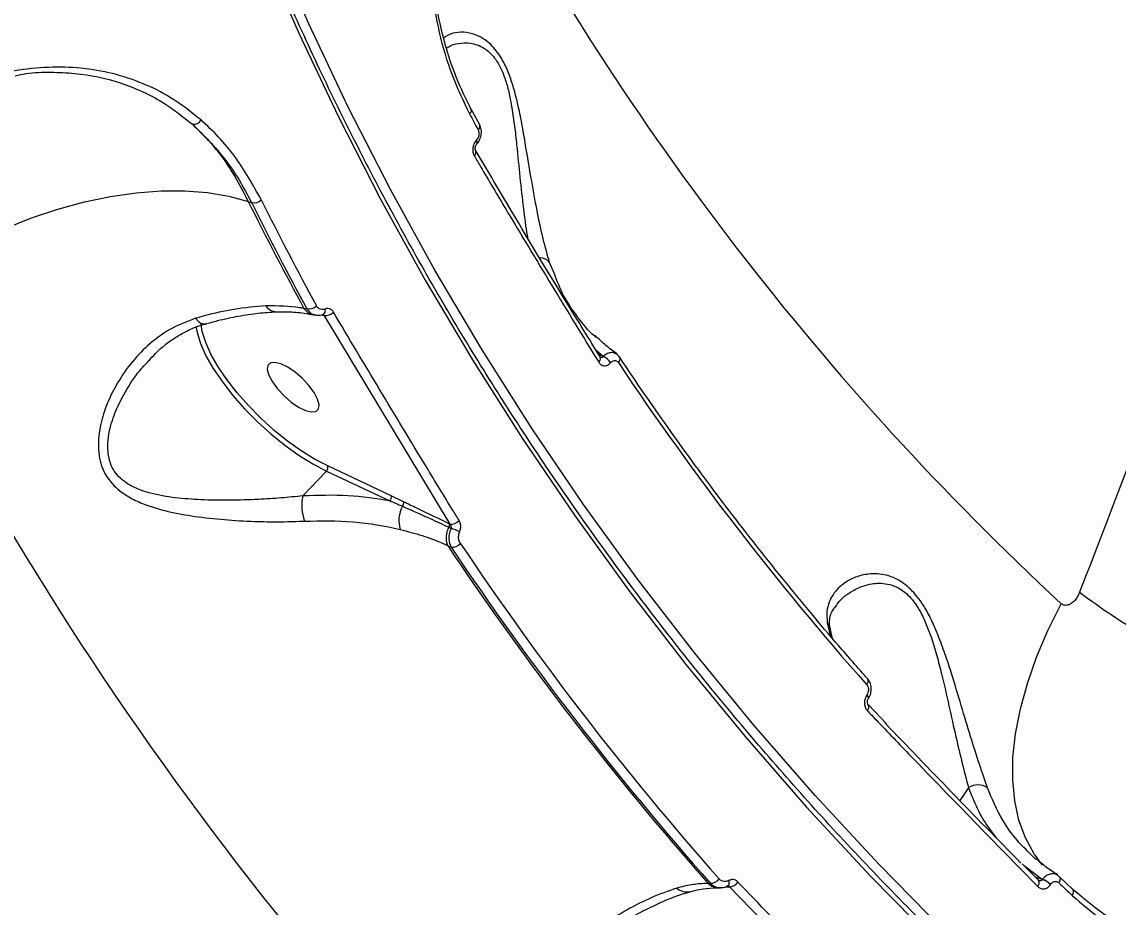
# Model space of a CAD drawing. Header units: millimetres. Extents: x -6879 to 7341, y -8047 to 7187.
# Drawn here: x -721 to -574.5, y 2621 to 2739.2 of the extents above; entities that cross this region are included whole.
import ezdxf

# ---------------------------------------------------------------- set-up
doc = ezdxf.new("R2010")
doc.units = ezdxf.units.MM
for name, color, linetype in [('DIKOM_ОБЪЕКТ', 7, 'Continuous'), ('DIKOM_РАЗМЕР_ЗОНА', 7, 'Continuous'), ('DIKOM_РАЗМЕР_ОБЪЕКТА', 7, 'Continuous')]:
    doc.layers.add(name, color=color, linetype=linetype)
doc.styles.add('style1', font='arial.ttf', dxfattribs={"width": 0.8})
doc.dimstyles.new('1-50', dxfattribs={"dimtxt": 300, "dimasz": 200, "dimexe": 100, "dimexo": 0, "dimgap": 100, "dimtad": 0, "dimdec": 0, "dimtxsty": 'style1', "dimcen": 0, "dimclrd": 7, "dimclre": 7, "dimadec": 1, "dimazin": 2, "dimtfac": 1, "dimtdec": 0, "dimtmove": 1, "dimatfit": 3, "dimfxl": 0, "dimlwd": 25, "dimlwe": 18, "dimarcsym": 0})

# ---------------------------------------------------------------- blocks, each defined once
blk = doc.blocks.new('*D20')
at = {"layer": 'Defpoints', "color": 0, "transparency": 16777216}
for p in [(-335.47, 4138.44), (-5198.79, -5966.88), (-1568.13, -5966.88)]:
    blk.add_point(p, dxfattribs=at)
at = {"layer": 'DIKOM_РАЗМЕР_ОБЪЕКТА', "color": 7, "lineweight": 18, "transparency": 16777216}
for p, q in [((-335.47, 4138.44), (-5298.79, 4138.44)), ((-1568.13, -5966.88), (-5298.79, -5966.88))]:
    blk.add_line(p, q, dxfattribs=at)
at = {"layer": 'DIKOM_РАЗМЕР_ОБЪЕКТА', "color": 7, "lineweight": 25, "transparency": 16777216}
for p, q in [((-5198.79, 3938.44), (-5198.79, -81.84)), ((-5198.79, -5766.88), (-5198.79, -1161.62))]:
    blk.add_line(p, q, dxfattribs=at)
at = {"layer": 'DIKOM_РАЗМЕР_ОБЪЕКТА', "color": 7, "transparency": 16777216}
for points in [[(-5232.12, 3938.44), (-5165.46, 3938.44), (-5198.79, 4138.44)], [(-5232.12, -5766.88), (-5165.46, -5766.88), (-5198.79, -5966.88)]]:
    blk.add_solid(points, dxfattribs=at)
at = {"layer": 'DIKOM_РАЗМЕР_ОБЪЕКТА', "color": 0, "transparency": 16777216, "insert": (-5198.79, -621.73), "char_height": 300, "attachment_point": 5, "rotation": 90, "style": 'style1'}
blk.add_mtext('10100', dxfattribs=at)
blk = doc.blocks.new('*D19')
at = {"layer": 'Defpoints', "color": 0, "transparency": 16777216}
for p in [(5624.04, 6094.27), (-4435.35, 2864.29), (5624.04, -2640.11)]:
    blk.add_point(p, dxfattribs=at)
at = {"layer": 'DIKOM_РАЗМЕР_ОБЪЕКТА', "color": 7, "lineweight": 18, "transparency": 16777216}
for p, q in [((-4435.35, 2864.29), (-4435.35, 6194.27)), ((5624.04, -2640.11), (5624.04, 6194.27))]:
    blk.add_line(p, q, dxfattribs=at)
at = {"layer": 'DIKOM_РАЗМЕР_ОБЪЕКТА', "color": 7, "lineweight": 25, "transparency": 16777216}
for p, q in [((-4235.35, 6094.27), (2113.67, 6094.27)), ((5424.04, 6094.27), (3193.46, 6094.27))]:
    blk.add_line(p, q, dxfattribs=at)
at = {"layer": 'DIKOM_РАЗМЕР_ОБЪЕКТА', "color": 7, "transparency": 16777216}
for points in [[(-4235.35, 6127.6), (-4235.35, 6060.94), (-4435.35, 6094.27)], [(5424.04, 6127.6), (5424.04, 6060.94), (5624.04, 6094.27)]]:
    blk.add_solid(points, dxfattribs=at)
at = {"layer": 'DIKOM_РАЗМЕР_ОБЪЕКТА', "color": 0, "transparency": 16777216, "insert": (2653.56, 6094.27), "char_height": 300, "attachment_point": 5, "style": 'style1'}
blk.add_mtext('10100', dxfattribs=at)
blk = doc.blocks.new('*D18')
at = {"layer": 'Defpoints', "color": 0, "transparency": 16777216}
for p in [(-342.29, 5666.7), (-6681.79, -8047.27), (-1651.48, -8047.27)]:
    blk.add_point(p, dxfattribs=at)
at = {"layer": 'DIKOM_РАЗМЕР_ЗОНА', "color": 7, "lineweight": 18, "transparency": 16777216}
for p, q in [((-342.29, 5666.7), (-6781.79, 5666.7)), ((-1651.48, -8047.27), (-6781.79, -8047.27))]:
    blk.add_line(p, q, dxfattribs=at)
at = {"layer": 'DIKOM_РАЗМЕР_ЗОНА', "color": 7, "lineweight": 25, "transparency": 16777216}
for p, q in [((-6681.79, 5466.7), (-6681.79, -340.84)), ((-6681.79, -7847.27), (-6681.79, -1420.62))]:
    blk.add_line(p, q, dxfattribs=at)
at = {"layer": 'DIKOM_РАЗМЕР_ЗОНА', "color": 7, "transparency": 16777216}
for points in [[(-6715.12, 5466.7), (-6648.46, 5466.7), (-6681.79, 5666.7)], [(-6715.12, -7847.27), (-6648.46, -7847.27), (-6681.79, -8047.27)]]:
    blk.add_solid(points, dxfattribs=at)
at = {"layer": 'DIKOM_РАЗМЕР_ЗОНА', "color": 0, "transparency": 16777216, "insert": (-6681.79, -880.73), "char_height": 300, "attachment_point": 5, "rotation": 90, "style": 'style1'}
blk.add_mtext('13700', dxfattribs=at)
blk = doc.blocks.new('*D17')
at = {"layer": 'Defpoints', "color": 0, "transparency": 16777216}
for p in [(-5935.35, 6990.27), (-5935.35, 998.27), (7340.79, -2830.86)]:
    blk.add_point(p, dxfattribs=at)
at = {"layer": 'DIKOM_РАЗМЕР_ЗОНА', "color": 7, "lineweight": 18, "transparency": 16777216}
for p, q in [((-5935.35, 998.27), (-5935.35, 7090.27)), ((7340.79, -2830.86), (7340.79, 7090.27))]:
    blk.add_line(p, q, dxfattribs=at)
at = {"layer": 'DIKOM_РАЗМЕР_ЗОНА', "color": 7, "lineweight": 25, "transparency": 16777216}
for p, q in [((-5735.35, 6990.27), (2016.67, 6990.27)), ((7140.79, 6990.27), (3096.46, 6990.27))]:
    blk.add_line(p, q, dxfattribs=at)
at = {"layer": 'DIKOM_РАЗМЕР_ЗОНА', "color": 7, "transparency": 16777216}
for points in [[(-5735.35, 7023.6), (-5735.35, 6956.94), (-5935.35, 6990.27)], [(7140.79, 7023.6), (7140.79, 6956.94), (7340.79, 6990.27)]]:
    blk.add_solid(points, dxfattribs=at)
at = {"layer": 'DIKOM_РАЗМЕР_ЗОНА', "color": 0, "transparency": 16777216, "insert": (2556.56, 6990.27), "char_height": 300, "attachment_point": 5, "style": 'style1'}
blk.add_mtext('13300', dxfattribs=at)

msp = doc.modelspace()

# ---------------------------------------------------------------- linework, layer by layer
at = {"layer": 'DIKOM_ОБЪЕКТ', "color": 7, "linetype": 'Continuous', "lineweight": 15}
for p, q in [((-659.8, 2725.48), (-660.95, 2727.61)), ((-660.22, 2723.48), (-660.24, 2723.46)), ((-660.17, 2722.97), (-660.15, 2722.99)), ((-660.34, 2722.05), (-660.33, 2722.03)), ((-690.71, 2715.26), (-690.27, 2715.1)), ((-649.81, 2705.58), (-650.46, 2707.11)), ((-682.88, 2700.92), (-683.27, 2700.99)), ((-682.08, 2700.16), (-681.76, 2700.1)), ((-680.82, 2700.09), (-680.61, 2700.06)), ((-680.61, 2700.06), (-663.79, 2672.19)), ((-644.25, 2695.39), (-643.27, 2694.57)), ((-643.28, 2694.55), (-643.9, 2694.81)), ((-643.71, 2694.47), (-643.69, 2694.45)), ((-643.27, 2694.57), (-643.28, 2694.55)), ((-642.31, 2693.72), (-642.29, 2693.74)), ((-641.1, 2694.46), (-641.09, 2694.45)), ((-683.43, 2675.94), (-680.28, 2679.27)), ((-680.28, 2679.27), (-671.8, 2675.29)), ((-671.62, 2675.96), (-680.11, 2679.94)), ((-669.97, 2675.16), (-671.62, 2675.96)), ((-663.92, 2671.76), (-663.64, 2671.63)), ((-663.79, 2672.19), (-663.88, 2672.23)), ((-664.1, 2669.34), (-663.62, 2669.12)), ((-613.36, 2659.03), (-612.99, 2657.32)), ((-613.01, 2658.25), (-613.02, 2658.31)), ((-608.06, 2649.37), (-608.08, 2649.35)), ((-605.44, 2645.51), (-607.87, 2648.05)), ((-594.49, 2636.97), (-595.67, 2635.28)), ((-585.11, 2624.57), (-587.32, 2626.82)), ((-587.03, 2626.53), (-584.61, 2624.73)), ((-584.63, 2624.71), (-585.55, 2625.02)), ((-585.11, 2624.56), (-585.13, 2624.58)), ((-585.13, 2624.57), (-585.12, 2624.56)), ((-584.61, 2624.73), (-584.63, 2624.71)), ((-582.41, 2625.13), (-582.62, 2625.28)), ((-582.41, 2625.13), (-582.35, 2625.09)), ((-580.55, 2623.4), (-582.35, 2625.09)), ((-628.97, 2624.2), (-629.28, 2624.2)), ((-627.83, 2623.61), (-627.61, 2623.61)), ((-626.97, 2623.76), (-626.49, 2623.76)), ((-626.49, 2623.76), (-626.43, 2623.76)), ((-626.43, 2623.76), (-603.46, 2600.06)), ((-583.54, 2624.05), (-583.53, 2624.07))]:
    msp.add_line(p, q, dxfattribs=at)
at = {"layer": 'DIKOM_ОБЪЕКТ', "color": 7, "linetype": 'Continuous', "lineweight": 15, "flags": 128}
for points in [[(-539.06, 2569.38), (-549.49, 2576.81), (-559.67, 2584.5), (-569.59, 2592.45), (-579.23, 2600.66), (-588.6, 2609.12), (-597.69, 2617.81), (-606.48, 2626.75), (-614.98, 2635.92), (-623.18, 2645.31), (-631.07, 2654.93), (-638.65, 2664.76), (-645.92, 2674.79), (-652.87, 2685.03), (-659.49, 2695.46), (-665.78, 2706.07), (-671.73, 2716.87), (-677.35, 2727.84), (-682.63, 2738.97), (-687.56, 2750.27), (-692.15, 2761.71), (-696.38, 2773.3)], [(-697.76, 2772.18), (-693.52, 2760.55), (-688.92, 2749.07), (-683.97, 2737.75), (-678.68, 2726.58), (-673.04, 2715.58), (-667.07, 2704.75), (-660.76, 2694.1), (-654.12, 2683.64), (-647.15, 2673.37), (-639.86, 2663.31), (-632.26, 2653.45), (-624.34, 2643.8), (-616.12, 2634.38), (-607.59, 2625.18), (-598.77, 2616.22), (-589.66, 2607.5), (-580.26, 2599.01), (-570.59, 2590.78), (-560.65, 2582.81), (-550.43, 2575.09), (-539.97, 2567.64)], [(-660.17, 2722.96), (-660.16, 2722.98), (-660.13, 2723.04), (-660.12, 2723.13), (-660.14, 2723.23), (-660.18, 2723.34), (-660.24, 2723.46)], [(-660.15, 2722.99), (-660.14, 2723), (-660.11, 2723.06), (-660.1, 2723.15), (-660.12, 2723.25), (-660.16, 2723.36), (-660.22, 2723.48)], [(-739.39, 2702.07), (-736.45, 2704.28), (-733.34, 2706.37), (-730.07, 2708.31), (-726.69, 2710.08), (-723.22, 2711.67), (-719.7, 2713.06), (-716.15, 2714.24), (-712.61, 2715.2), (-709.11, 2715.93), (-705.69, 2716.42), (-702.37, 2716.68), (-699.18, 2716.69), (-696.16, 2716.45), (-693.32, 2715.98), (-690.71, 2715.26)], [(-680.47, 2700.9), (-680.46, 2700.74), (-680.48, 2700.59), (-680.51, 2700.46), (-680.57, 2700.35), (-680.64, 2700.26), (-680.72, 2700.21), (-680.75, 2700.19)], [(-697.71, 2698.57), (-697.56, 2697.77), (-697.1, 2696.29), (-696.37, 2694.67), (-695.39, 2692.95), (-694.18, 2691.17), (-692.78, 2689.37), (-691.2, 2687.58), (-689.49, 2685.85), (-687.69, 2684.22), (-685.82, 2682.71), (-683.94, 2681.36), (-682.08, 2680.21), (-680.28, 2679.27)], [(-680.11, 2679.94), (-681.85, 2680.85), (-683.65, 2681.97), (-685.48, 2683.27), (-687.29, 2684.73), (-689.04, 2686.32), (-690.7, 2688), (-692.22, 2689.73), (-693.59, 2691.48), (-694.76, 2693.2), (-695.7, 2694.87), (-696.41, 2696.44), (-696.86, 2697.88), (-697.03, 2698.87)], [(-681.93, 2689.76), (-682.63, 2690.7), (-683.49, 2691.62), (-684.46, 2692.45), (-685.44, 2693.12), (-686.37, 2693.58), (-687.16, 2693.78), (-687.76, 2693.71), (-688.1, 2693.38), (-688.18, 2692.82), (-687.97, 2692.06), (-687.5, 2691.17), (-686.8, 2690.23), (-685.94, 2689.31), (-684.97, 2688.47), (-683.99, 2687.81), (-683.06, 2687.35), (-682.27, 2687.15), (-681.68, 2687.22), (-681.33, 2687.55), (-681.25, 2688.11), (-681.46, 2688.87), (-681.93, 2689.76)], [(-584.6, 2626.65), (-585.73, 2628.16), (-586.89, 2630.27), (-587.76, 2632.64), (-588.32, 2635.24), (-588.59, 2638.04), (-588.55, 2641.03), (-588.21, 2644.19), (-587.56, 2647.49), (-586.62, 2650.9), (-585.39, 2654.39), (-583.88, 2657.95), (-582.1, 2661.54)], [(-607.87, 2648.9), (-607.86, 2648.93), (-607.85, 2648.99), (-607.87, 2649.06), (-607.92, 2649.15), (-607.99, 2649.25), (-608.08, 2649.35)], [(-607.86, 2648.92), (-607.84, 2648.95), (-607.84, 2649.01), (-607.86, 2649.09), (-607.9, 2649.17), (-607.97, 2649.27), (-608.06, 2649.37)], [(-607.9, 2648.05), (-607.88, 2648.04), (-607.88, 2648.04)], [(-626.54, 2624.57), (-626.51, 2624.42), (-626.49, 2624.29), (-626.5, 2624.16), (-626.52, 2624.05), (-626.56, 2623.96), (-626.61, 2623.89), (-626.66, 2623.86)], [(-582.35, 2625.09), (-582.34, 2625.08), (-582.29, 2625), (-582.26, 2624.91), (-582.25, 2624.8), (-582.27, 2624.68), (-582.3, 2624.55), (-582.36, 2624.41), (-582.44, 2624.28)], [(-580.63, 2622.59), (-580.56, 2622.72), (-580.5, 2622.86), (-580.46, 2622.99), (-580.45, 2623.11), (-580.46, 2623.22), (-580.49, 2623.31), (-580.54, 2623.39), (-580.55, 2623.4)]]:
    msp.add_lwpolyline(points, dxfattribs=at)
at = {"layer": 'DIKOM_ОБЪЕКТ', "color": 7, "linetype": 'Continuous', "lineweight": 15}
for centre, radius, start, end in [((-317.9, 2946.25), 388.41, 208.1599, 227.1403), ((-309.67, 2914.5), 398.39, 208.0829, 208.4311), ((-698.01, 2726.66), 1.1, 261.382, 332.536), ((-660.38, 2725.3), 0.608, 308.2612, 16.9363), ((-660.92, 2721.84), 0.625, 309.1719, 17.4389), ((-320.93, 2898.85), 412.85, 206.4036, 208.6379), ((-690, 2716.54), 1.46, 259.5111, 314.1531), ((-320.4, 2898.51), 411.52, 206.4069, 208.6279), ((-321.39, 2898.25), 411.84, 206.4059, 208.6302), ((-651.75, 2706.07), 1.66, 38.4701, 89.692), ((-329.68, 2906.54), 457.9, 206.522, 228.7784), ((-686.94, 2702.19), 1.65, 211.0456, 268.9106), ((-681.73, 2701.93), 1.81, 211.3428, 258.6407), ((-682.65, 2702.35), 1.45, 260.785, 315.888), ((-696.52, 2700.33), 1.4, 208.4792, 272.5505), ((-680.39, 2701.45), 1.41, 261.3046, 317.8215), ((-644.29, 2694.27), 0.619, 308.5216, 16.8102), ((-644.17, 2692.52), 2.22, 33.0568, 66.5387), ((-644.15, 2692.53), 2.22, 33.0536, 66.5419), ((-641.69, 2694.22), 0.639, 311.4012, 20.6245), ((-309.19, 2915.63), 399.39, 213.75, 221.5502), ((-680.76, 2679.75), 0.676, 314.7371, 15.9343), ((-677.08, 2674.65), 6.48, 168.4628, 198.5859), ((-672.27, 2675.77), 0.676, 314.7388, 15.9351), ((-666.59, 2672.65), 4.01, 151.5457, 197.3877), ((-670.62, 2674.99), 0.671, 320.0006, 14.5367), ((-661.33, 2670.35), 2.96, 151.4892, 199.9727), ((-664.45, 2672.05), 0.599, 331.4077, 18.0366), ((-663.62, 2673.63), 1.45, 263.2544, 318.0258), ((-669.42, 2655.88), 16.78, 65.5458, 69.8192), ((-313.76, 2903.63), 421.46, 213.7719, 221.5283), ((-663.46, 2670.51), 1.41, 263.7821, 319.9013), ((-313.53, 2903.38), 421.24, 213.7892, 221.5108), ((-313.08, 2903.36), 420.3, 213.7893, 221.5107), ((-518.74, 2744.78), 101.91, 233.2931, 239.3007), ((-614.57, 2658.01), 1.58, 10.7142, 40.0542), ((-608.62, 2651.22), 0.733, 317.3032, 18.067), ((-608.51, 2647.73), 0.703, 317.0818, 25.8261), ((-593.23, 2635.1), 2.25, 55.7197, 123.9142), ((-628.93, 2625.55), 1.34, 268.4499, 326.0358), ((-585.76, 2624.27), 0.702, 316.5296, 24.5515), ((-585.5, 2622.07), 2.78, 45.3001, 71.7077), ((-585.48, 2622.09), 2.78, 45.2987, 71.725), ((-632.15, 2624.96), 1.91, 226.6946, 284.0915), ((-627.83, 2625.68), 2.07, 225.5729, 270.1209), ((-626.77, 2623.45), 0.424, 48.0267, 76.784), ((-626.41, 2625.07), 1.31, 269.0825, 328.1575), ((-292.9, 2931.26), 421.98, 226.6749, 227.0107)]:
    msp.add_arc(centre, radius, start, end, dxfattribs=at)
for points, knots in [([(-571.88, 2936.87), (-571.81, 2936.8), (-569.38, 2933.98), (-565.26, 2927.54), (-559.51, 2917.39), (-554.6, 2906.06), (-550.42, 2893.64), (-547.11, 2880.26), (-544.72, 2866.26), (-543.22, 2851.79), (-542.56, 2836.97), (-542.69, 2821.4), (-543.66, 2805.1), (-545.49, 2788.11), (-548.1, 2770.92), (-551.47, 2753.61), (-555.53, 2736.24), (-560.36, 2718.44), (-565.99, 2700.26), (-572.37, 2681.74), (-577.23, 2669.3), (-579.66, 2663.08)], [0, 0, 0, 0, 0.0015095, 0.0567747, 0.1119942, 0.1692117, 0.2264291, 0.2844683, 0.3425078, 0.3970189, 0.4515733, 0.5060856, 0.5621862, 0.6183323, 0.6744334, 0.7279591, 0.7815234, 0.8350497, 0.8900192, 0.9450303, 1, 1, 1, 1]), ([(-650.03, 2798.44), (-651.23, 2796.87), (-653.64, 2793.73), (-656.89, 2788.33), (-659.79, 2782.53), (-662.27, 2776.36), (-664.26, 2769.93), (-665.71, 2763.36), (-666.56, 2756.75), (-666.79, 2750.2), (-666.37, 2743.84), (-665.3, 2737.78), (-663.62, 2732.05), (-661.98, 2728.66), (-661.15, 2726.96)], [0, 0, 0, 0, 0.083618, 0.167166, 0.250418, 0.333852, 0.417304, 0.500489, 0.583738, 0.667138, 0.750458, 0.833397, 0.916627, 1, 1, 1, 1]), ([(-660.92, 2727.52), (-661.61, 2728.92), (-662.88, 2731.5), (-664.2, 2735.42), (-665.07, 2738.79), (-665.61, 2741.63), (-665.97, 2744.15), (-666.38, 2748.24), (-666.48, 2754.24), (-665.77, 2761.29), (-664.58, 2767.44), (-663.23, 2772.5), (-661.89, 2776.49), (-660.68, 2779.6), (-659.56, 2782.26), (-658.03, 2785.5), (-655.96, 2789.36), (-653.27, 2793.73), (-651.14, 2796.5), (-650, 2797.99)], [0, 0, 0, 0, 0.070104, 0.129606, 0.178435, 0.216937, 0.249131, 0.281941, 0.382376, 0.48385, 0.551714, 0.6187, 0.681267, 0.710654, 0.745887, 0.792229, 0.849812, 0.919198, 1, 1, 1, 1]), ([(-697.95, 2774.04), (-701.14, 2771.49), (-709.74, 2764.6), (-724.45, 2753.68), (-742.22, 2741.41), (-760.91, 2729.46), (-780.47, 2717.88), (-800.86, 2706.73), (-821.63, 2696.24), (-842.71, 2686.45), (-864, 2677.35), (-885.86, 2668.79), (-908.22, 2660.84), (-931.03, 2653.53), (-953.77, 2647.02), (-976.39, 2641.32), (-998.79, 2636.41), (-1021.35, 2632.22), (-1043.99, 2628.79), (-1066.64, 2626.14), (-1088.8, 2624.35), (-1110.4, 2623.38), (-1131.39, 2623.22), (-1152.11, 2623.86), (-1172.48, 2625.34), (-1192.42, 2627.66), (-1211.49, 2630.77), (-1229.64, 2634.66), (-1246.85, 2639.26), (-1263.4, 2644.67), (-1279.2, 2650.88), (-1294.18, 2657.9), (-1307.42, 2665.26), (-1319.06, 2672.8), (-1329.22, 2680.41), (-1337.98, 2687.85), (-1342.95, 2692.96), (-1345.12, 2695.19)], [0, 0, 0, 0, 0.017197, 0.046329, 0.075483, 0.104616, 0.134594, 0.164597, 0.194575, 0.223707, 0.252862, 0.281994, 0.311973, 0.341975, 0.371954, 0.401086, 0.430241, 0.459373, 0.489351, 0.519354, 0.549332, 0.578464, 0.607619, 0.636751, 0.66673, 0.696732, 0.726711, 0.755843, 0.784998, 0.81413, 0.844108, 0.874111, 0.904089, 0.929445, 0.954829, 0.980214, 1, 1, 1, 1]), ([(-1345.05, 2694.91), (-1344.22, 2694.03), (-1341.83, 2691.51), (-1337.58, 2687.51), (-1332.34, 2682.91), (-1326.82, 2678.45), (-1321.01, 2674.13), (-1314.93, 2669.95), (-1308.57, 2665.91), (-1301.96, 2662.03), (-1295.11, 2658.33), (-1288.06, 2654.81), (-1280.8, 2651.47), (-1273.34, 2648.32), (-1265.67, 2645.34), (-1257.78, 2642.55), (-1249.68, 2639.94), (-1241.37, 2637.51), (-1232.84, 2635.26), (-1224.08, 2633.18), (-1215.11, 2631.28), (-1205.93, 2629.57), (-1196.6, 2628.04), (-1187.14, 2626.72), (-1177.56, 2625.59), (-1167.87, 2624.66), (-1158.05, 2623.93), (-1148.1, 2623.39), (-1138.03, 2623.04), (-1127.83, 2622.89), (-1117.49, 2622.94), (-1107.01, 2623.18), (-1096.39, 2623.62), (-1085.65, 2624.25), (-1074.83, 2625.07), (-1063.98, 2626.09), (-1053.11, 2627.29), (-1042.21, 2628.68), (-1031.3, 2630.26), (-1020.36, 2632.03), (-1009.39, 2633.98), (-998.39, 2636.12), (-987.35, 2638.46), (-976.28, 2640.98), (-965.16, 2643.69), (-954.01, 2646.6), (-942.87, 2649.68), (-931.78, 2652.93), (-920.77, 2656.34), (-909.85, 2659.9), (-899, 2663.63), (-888.24, 2667.51), (-877.55, 2671.55), (-866.93, 2675.75), (-856.37, 2680.12), (-845.88, 2684.65), (-835.45, 2689.34), (-825.09, 2694.2), (-814.82, 2699.21), (-804.68, 2704.35), (-794.71, 2709.61), (-784.93, 2714.97), (-775.32, 2720.44), (-765.88, 2726.03), (-756.61, 2731.72), (-747.5, 2737.54), (-738.56, 2743.47), (-729.77, 2749.52), (-721.14, 2755.68), (-712.68, 2761.98), (-704.94, 2767.92), (-700.13, 2771.81), (-698, 2773.53)], [0, 0, 0, 0, 0.0077, 0.0220113, 0.0363364, 0.05069, 0.0650884, 0.0795479, 0.0940843, 0.1086631, 0.123188, 0.137641, 0.1520393, 0.1663995, 0.1807374, 0.1950691, 0.2094095, 0.223771, 0.2381694, 0.2526214, 0.267143, 0.2817285, 0.2962917, 0.3107691, 0.3251857, 0.3395574, 0.353901, 0.3682327, 0.3825686, 0.3969204, 0.4113036, 0.4257349, 0.4402303, 0.4548013, 0.4693736, 0.4838702, 0.4983008, 0.5126816, 0.527029, 0.5413597, 0.5556897, 0.5700323, 0.5844013, 0.5988134, 0.6132852, 0.6278323, 0.6424074, 0.6569262, 0.6713737, 0.6857669, 0.7001218, 0.7144547, 0.7287826, 0.7431193, 0.7574782, 0.7718752, 0.7863266, 0.800849, 0.8154272, 0.8299762, 0.8444447, 0.858854, 0.8732201, 0.8875597, 0.9018889, 0.916224, 0.9305763, 0.944962, 0.9593973, 0.9738986, 0.9884722, 1, 1, 1, 1]), ([(-539.93, 2568.55), (-541.62, 2569.72), (-546.5, 2573.13), (-554.43, 2578.93), (-563.65, 2586.03), (-572.64, 2593.36), (-581.4, 2600.89), (-589.93, 2608.62), (-598.23, 2616.56), (-606.28, 2624.7), (-614.09, 2633.04), (-621.65, 2641.56), (-628.96, 2650.26), (-636.01, 2659.15), (-642.8, 2668.21), (-649.33, 2677.44), (-655.58, 2686.84), (-661.57, 2696.39), (-667.28, 2706.1), (-672.71, 2715.96), (-677.86, 2725.97), (-682.73, 2736.11), (-687.31, 2746.39), (-691.6, 2756.79), (-694.96, 2765.6), (-696.85, 2770.95), (-697.49, 2772.76)], [0, 0, 0, 0, 0.02282, 0.066221, 0.109625, 0.153028, 0.196433, 0.239837, 0.283243, 0.326649, 0.370057, 0.413464, 0.456872, 0.500281, 0.54369, 0.5871, 0.63051, 0.673921, 0.717331, 0.760743, 0.804154, 0.847566, 0.890977, 0.934389, 0.9778, 1, 1, 1, 1]), ([(-1370.41, 2730.54), (-1369.28, 2728.26), (-1366.22, 2722.1), (-1360.26, 2712.47), (-1352.26, 2701.8), (-1343, 2691.59), (-1332.5, 2681.88), (-1320.75, 2672.73), (-1308.01, 2664.34), (-1294.35, 2656.71), (-1279.85, 2649.83), (-1264.29, 2643.61), (-1247.66, 2638.09), (-1230, 2633.29), (-1211.71, 2629.34), (-1192.85, 2626.23), (-1173.51, 2623.92), (-1153.39, 2622.39), (-1132.52, 2621.66), (-1110.95, 2621.77), (-1089.41, 2622.7), (-1068, 2624.4), (-1046.82, 2626.78), (-1025.24, 2629.92), (-1003.34, 2633.83), (-981.17, 2638.51), (-958.92, 2643.94), (-936.65, 2650.12), (-914.44, 2657.02), (-892.21, 2664.68), (-870.04, 2673.11), (-848.02, 2682.29), (-826.62, 2692.02), (-805.91, 2702.25), (-785.93, 2712.94), (-766.35, 2724.25), (-747.26, 2736.16), (-728.75, 2748.67), (-712.22, 2760.69), (-702.2, 2768.65), (-697.76, 2772.18)], [0, 0, 0, 0, 0.015652, 0.042167, 0.068704, 0.09522, 0.122506, 0.149814, 0.177101, 0.203617, 0.230153, 0.256669, 0.283955, 0.311263, 0.33855, 0.365066, 0.391602, 0.418118, 0.445404, 0.472713, 0.499999, 0.52556, 0.551139, 0.576701, 0.602949, 0.629218, 0.655467, 0.681983, 0.708519, 0.735035, 0.762321, 0.78963, 0.816916, 0.843432, 0.869968, 0.896485, 0.923771, 0.951079, 0.978366, 1, 1, 1, 1]), ([(-650.46, 2707.11), (-650.75, 2708.13), (-651.34, 2710.21), (-652.15, 2714.01), (-652.91, 2718.22), (-653.54, 2722.07), (-654.1, 2725.36), (-654.58, 2727.76), (-655.11, 2729.96), (-655.81, 2732.2), (-656.85, 2734.51), (-658.15, 2736.14), (-659.33, 2737.05), (-660.58, 2737.66), (-661.98, 2737.92), (-663.49, 2737.81), (-664.22, 2737.36), (-664.6, 2737.12)], [0, 0, 0, 0, 0.090638, 0.183867, 0.279241, 0.376898, 0.430076, 0.48393, 0.525355, 0.567664, 0.62957, 0.691622, 0.732857, 0.775178, 0.846468, 0.919547, 1, 1, 1, 1]), ([(-664.23, 2735.7), (-664.04, 2735.84), (-663.49, 2736.23), (-662.23, 2736.47), (-660.86, 2736.44), (-659.63, 2736.01), (-658.5, 2735.3), (-657.28, 2733.86), (-656.39, 2731.73), (-655.84, 2729.65), (-655.45, 2727.58), (-655.13, 2725.28), (-654.79, 2722.16), (-654.43, 2718.42), (-653.98, 2714.41), (-653.63, 2711.69), (-653.41, 2710.53), (-653.39, 2710.41)], [0, 0, 0, 0, 0.043946, 0.126365, 0.2103875, 0.2564401, 0.3036231, 0.3710437, 0.438366, 0.484473, 0.5319228, 0.5930141, 0.6550025, 0.76685, 0.8811449, 0.9879247, 1, 1, 1, 1]), ([(-697.03, 2726.15), (-698.35, 2727.2), (-700.79, 2729.13), (-704.8, 2731.11), (-708.81, 2732.43), (-713.02, 2733.15), (-717.41, 2733.27), (-721.91, 2732.8), (-726.49, 2731.77), (-731.11, 2730.14), (-735.71, 2728.03), (-738.7, 2726.19), (-740.2, 2725.27)], [0, 0, 0, 0, 0.116679, 0.215084, 0.313797, 0.412201, 0.510062, 0.608227, 0.706083, 0.803954, 0.902131, 1, 1, 1, 1]), ([(-721.86, 2732.05), (-721.38, 2732.16), (-719.77, 2732.51), (-717.1, 2732.55), (-712.82, 2732.39), (-708.73, 2731.52), (-704.9, 2730.02), (-701.59, 2728.3), (-699.47, 2726.6), (-698.17, 2725.57)], [0, 0, 0, 0, 0.052933, 0.178589, 0.304248, 0.549965, 0.676448, 0.802937, 1, 1, 1, 1]), ([(-660.93, 2727.52), (-660.92, 2727.48), (-660.9, 2727.38), (-660.97, 2727.18), (-661.09, 2727.03), (-661.15, 2726.96)], [0, 0, 0, 0, 0.229627, 0.614803, 1, 1, 1, 1]), ([(-690.71, 2715.26), (-691.4, 2716.61), (-692.75, 2719.26), (-695.26, 2722.72), (-697.2, 2724.62), (-698.17, 2725.57)], [0, 0, 0, 0, 0.33954, 0.667756, 1, 1, 1, 1]), ([(-698.17, 2725.57), (-696.68, 2724.1), (-694.42, 2721.87), (-691.91, 2718.18), (-690.81, 2716.12), (-690.27, 2715.1)], [0, 0, 0, 0, 0.492816, 0.746409, 1, 1, 1, 1]), ([(-688.98, 2715.49), (-690.1, 2717.49), (-691.8, 2720.52), (-694.64, 2723.92), (-696.23, 2725.41), (-697.03, 2726.15)], [0, 0, 0, 0, 0.492767, 0.746375, 1, 1, 1, 1]), ([(-660.01, 2724.82), (-660.01, 2724.82), (-659.96, 2724.74), (-659.9, 2724.55), (-659.89, 2724.28), (-659.93, 2723.99), (-660.03, 2723.72), (-660.16, 2723.55), (-660.22, 2723.48)], [0, 0, 0, 0, 0.004338, 0.219813, 0.4355495, 0.5682213, 0.7938168, 1, 1, 1, 1]), ([(-660.16, 2722.99), (-660.13, 2723.02), (-659.93, 2723.2), (-659.68, 2723.71), (-659.53, 2724.47), (-659.59, 2725.1), (-659.78, 2725.39), (-659.83, 2725.46)], [0, 0, 0, 0, 0.0405225, 0.31402, 0.603872, 0.9005255, 1, 1, 1, 1]), ([(-660.24, 2723.46), (-660.3, 2723.38), (-660.46, 2723.18), (-660.65, 2722.77), (-660.74, 2722.27), (-660.71, 2721.76), (-660.59, 2721.49), (-660.53, 2721.36)], [0, 0, 0, 0, 0.134236, 0.346962, 0.563242, 0.781728, 1, 1, 1, 1]), ([(-660.34, 2722.05), (-660.34, 2722.06), (-660.35, 2722.07), (-660.38, 2722.15), (-660.4, 2722.29), (-660.39, 2722.46), (-660.35, 2722.65), (-660.28, 2722.82), (-660.21, 2722.93), (-660.18, 2722.96), (-660.17, 2722.96)], [0, 0, 0, 0, 0.052117, 0.219147, 0.363946, 0.510139, 0.66466, 0.816227, 0.964631, 1, 1, 1, 1]), ([(-660.53, 2721.36), (-660.25, 2720.89), (-658.85, 2718.52), (-653.42, 2709.36), (-648.08, 2700.62), (-643.9, 2693.79)], [0, 0, 0, 0, 0.051713, 0.258556, 1, 1, 1, 1]), ([(-643.68, 2694.46), (-645.2, 2696.92), (-649.42, 2703.76), (-654.96, 2712.95), (-658.9, 2719.66), (-660.31, 2722.04)], [0, 0, 0, 0, 0.266989, 0.739186, 1, 1, 1, 1]), ([(-644.27, 2697.12), (-644.32, 2697.17), (-645.29, 2697.98), (-646.75, 2699.85), (-648.67, 2702.57), (-649.44, 2704.61), (-649.81, 2705.58)], [0, 0, 0, 0, 0.020998, 0.355345, 0.692983, 1, 1, 1, 1]), ([(-688.35, 2701.34), (-689.76, 2701.22), (-692.37, 2700.99), (-695.62, 2700.26), (-697.36, 2699.77), (-697.75, 2699.66)], [0, 0, 0, 0, 0.478678, 0.884367, 1, 1, 1, 1]), ([(-683.27, 2700.99), (-683.45, 2701.02), (-684.99, 2701.27), (-686.78, 2701.31), (-688.35, 2701.34)], [0, 0, 0, 0, 0.117837, 1, 1, 1, 1]), ([(-682.88, 2700.92), (-682.83, 2700.84), (-682.64, 2700.56), (-682.28, 2700.23), (-681.91, 2700.16), (-681.76, 2700.13)], [0, 0, 0, 0, 0.193772, 0.664063, 1, 1, 1, 1]), ([(-680.47, 2700.9), (-680.6, 2700.87), (-680.87, 2700.81), (-681.24, 2700.92), (-681.48, 2701.12), (-681.58, 2701.29), (-681.61, 2701.34)], [0, 0, 0, 0, 0.292745, 0.585091, 0.878764, 1, 1, 1, 1]), ([(-679.35, 2700.5), (-679.37, 2700.54), (-679.47, 2700.69), (-679.7, 2700.89), (-680.07, 2701), (-680.34, 2700.94), (-680.47, 2700.9)], [0, 0, 0, 0, 0.096385, 0.3986, 0.699085, 1, 1, 1, 1]), ([(-697.75, 2699.66), (-698.92, 2699.22), (-701.27, 2698.34), (-703.36, 2696.72), (-705.2, 2695.02), (-706.82, 2693.22), (-708.61, 2690.44), (-709.89, 2687.61), (-710.57, 2685.18), (-710.79, 2683.06), (-710.69, 2680.96), (-709.91, 2678.63), (-708.2, 2676.75), (-706.27, 2675.53), (-703.99, 2674.54), (-701.03, 2673.72), (-697.32, 2673.1), (-693.41, 2672.7), (-689.67, 2672.51), (-686.24, 2672.47), (-684.23, 2672.55), (-683.22, 2672.58)], [0, 0, 0, 0, 0.072691, 0.145523, 0.151131, 0.21733, 0.283543, 0.337716, 0.391817, 0.425488, 0.459111, 0.513454, 0.567937, 0.604495, 0.641121, 0.702963, 0.764913, 0.830906, 0.896872, 0.948452, 1, 1, 1, 1]), ([(-696.45, 2698.9), (-695.9, 2699.05), (-694.38, 2699.49), (-692.01, 2699.97), (-689.38, 2700.39), (-687.77, 2700.48), (-686.98, 2700.53)], [0, 0, 0, 0, 0.160433, 0.443104, 0.725229, 1, 1, 1, 1]), ([(-686.97, 2700.54), (-686.3, 2700.54), (-684.84, 2700.56), (-683.16, 2700.35), (-682.3, 2700.19), (-682.11, 2700.15)], [0, 0, 0, 0, 0.397142, 0.862895, 1, 1, 1, 1]), ([(-681.76, 2700.14), (-681.66, 2700.11), (-681.33, 2700.01), (-680.99, 2700.12), (-680.75, 2700.19)], [0, 0, 0, 0, 0.2907863, 1, 1, 1, 1]), ([(-680.77, 2700.19), (-680.75, 2700.19), (-680.68, 2700.18), (-680.63, 2700.12), (-680.61, 2700.07), (-680.61, 2700.06)], [0, 0, 0, 0, 0.3468803, 0.8403781, 1, 1, 1, 1]), ([(-680.75, 2700.19), (-680.75, 2700.19), (-680.74, 2700.2), (-680.74, 2700.2), (-680.75, 2700.2)], [0, 0, 0, 0, 0.467921, 1, 1, 1, 1]), ([(-662.54, 2672.66), (-662.84, 2673.14), (-664.3, 2675.52), (-670, 2684.83), (-675.24, 2693.62), (-679.35, 2700.5)], [0, 0, 0, 0, 0.051226, 0.256129, 1, 1, 1, 1]), ([(-703.81, 2694.21), (-703.51, 2694.55), (-702.65, 2695.49), (-701.05, 2696.75), (-699.08, 2697.93), (-697.53, 2698.64), (-696.63, 2698.85), (-696.43, 2698.9)], [0, 0, 0, 0, 0.148777, 0.420717, 0.682599, 0.932522, 1, 1, 1, 1]), ([(-641.45, 2694.92), (-641.96, 2695.28), (-643.02, 2696.04), (-643.91, 2696.91), (-644.37, 2697.36)], [0, 0, 0, 0, 0.480392, 1, 1, 1, 1]), ([(-641.49, 2694.86), (-641.62, 2694.94), (-641.84, 2695.07), (-642.27, 2695.09), (-642.71, 2694.98), (-643.07, 2694.75), (-643.24, 2694.59), (-643.27, 2694.57)], [0, 0, 0, 0, 0.2646839, 0.4223989, 0.6916959, 0.9586422, 1, 1, 1, 1]), ([(-641.1, 2694.44), (-641.11, 2694.46), (-641.2, 2694.64), (-641.36, 2694.76), (-641.52, 2694.87)], [0, 0, 0, 0, 0.086401, 1, 1, 1, 1]), ([(-683.43, 2675.94), (-684.39, 2675.85), (-686.34, 2675.65), (-689.63, 2675.45), (-693.23, 2675.34), (-696.96, 2675.39), (-700.52, 2675.65), (-703.35, 2676.13), (-705.54, 2676.84), (-707.34, 2677.77), (-708.92, 2679.37), (-709.52, 2681.49), (-709.49, 2683.41), (-709.13, 2685.39), (-708.32, 2687.68), (-706.89, 2690.37), (-705.39, 2692.59), (-704.19, 2693.8), (-703.8, 2694.2)], [0, 0, 0, 0, 0.0647875, 0.1306493, 0.2133879, 0.2976043, 0.3735441, 0.4510106, 0.4940013, 0.5380475, 0.6006369, 0.6631407, 0.7026643, 0.7431943, 0.809432, 0.8770095, 0.9599365, 1, 1, 1, 1]), ([(-643.9, 2693.79), (-643.81, 2693.67), (-643.64, 2693.45), (-643.28, 2693.3), (-642.89, 2693.32), (-642.55, 2693.48), (-642.38, 2693.66), (-642.31, 2693.72)], [0, 0, 0, 0, 0.218242, 0.436759, 0.653016, 0.865715, 1, 1, 1, 1]), ([(-643.28, 2694.55), (-643.3, 2694.52), (-643.36, 2694.46), (-643.48, 2694.42), (-643.61, 2694.41), (-643.68, 2694.45), (-643.71, 2694.46)], [0, 0, 0, 0, 0.194578, 0.503482, 0.827712, 1, 1, 1, 1]), ([(-643.7, 2694.45), (-643.69, 2694.44), (-643.69, 2694.44), (-643.7, 2694.46), (-643.7, 2694.47)], [0, 0, 0, 0, 0.653926, 1, 1, 1, 1]), ([(-642.29, 2693.74), (-642.28, 2693.75), (-642.2, 2693.84), (-642.04, 2693.97), (-641.82, 2694.03), (-641.61, 2694.01), (-641.42, 2693.93), (-641.32, 2693.8), (-641.27, 2693.74)], [0, 0, 0, 0, 0.03398, 0.252294, 0.47057, 0.59793, 0.819339, 1, 1, 1, 1]), ([(-607.96, 2651.5), (-609.26, 2652.98), (-613.03, 2657.27), (-619.07, 2664.52), (-626.01, 2673.3), (-632.68, 2682.25), (-637.66, 2689.34), (-640.41, 2693.43), (-641.09, 2694.45)], [0, 0, 0, 0, 0.108269, 0.314235, 0.520207, 0.72618, 0.932156, 1, 1, 1, 1]), ([(-671.8, 2675.29), (-673.64, 2675.57), (-677.37, 2676.14), (-681.4, 2676.01), (-683.43, 2675.94)], [0, 0, 0, 0, 0.494767, 1, 1, 1, 1]), ([(-671.8, 2675.29), (-671.55, 2675.19), (-670.99, 2674.95), (-670.42, 2674.7), (-670.11, 2674.56)], [0, 0, 0, 0, 0.440314, 1, 1, 1, 1]), ([(-670.11, 2674.56), (-669.86, 2674.45), (-668.62, 2673.9), (-666.55, 2672.98), (-664.76, 2672.15), (-663.92, 2671.76)], [0, 0, 0, 0, 0.117896, 0.589485, 1, 1, 1, 1]), ([(-663.88, 2672.23), (-665.31, 2672.91), (-667.34, 2673.87), (-669.38, 2674.87), (-669.97, 2675.16)], [0, 0, 0, 0, 0.708814, 1, 1, 1, 1]), ([(-683.22, 2672.58), (-681.03, 2672.61), (-676.59, 2672.68), (-672.44, 2671.95), (-670.42, 2671.46), (-670.41, 2671.46)], [0, 0, 0, 0, 0.4913868, 0.997052, 1, 1, 1, 1]), ([(-670.41, 2671.46), (-669.43, 2671.2), (-667.46, 2670.69), (-665.42, 2669.94), (-664.32, 2669.44), (-664.1, 2669.34)], [0, 0, 0, 0, 0.44388, 0.891112, 1, 1, 1, 1]), ([(-663.64, 2671.63), (-663.66, 2671.56), (-663.8, 2671.22), (-663.94, 2670.58), (-663.91, 2669.76), (-663.72, 2669.33), (-663.62, 2669.12)], [0, 0, 0, 0, 0.081355, 0.385769, 0.693714, 1, 1, 1, 1]), ([(-663.79, 2672.19), (-663.75, 2672.14), (-663.67, 2672.03), (-663.61, 2671.84), (-663.62, 2671.7), (-663.63, 2671.64), (-663.64, 2671.63)], [0, 0, 0, 0, 0.334555, 0.654884, 0.951754, 1, 1, 1, 1]), ([(-662.48, 2671.15), (-662.47, 2671.18), (-662.39, 2671.37), (-662.32, 2671.74), (-662.34, 2672.25), (-662.48, 2672.52), (-662.54, 2672.66)], [0, 0, 0, 0, 0.052395, 0.365037, 0.68271, 1, 1, 1, 1]), ([(-662.39, 2669.61), (-662.46, 2669.74), (-662.6, 2670.01), (-662.64, 2670.52), (-662.57, 2670.91), (-662.49, 2671.11), (-662.48, 2671.15)], [0, 0, 0, 0, 0.307786, 0.615915, 0.919152, 1, 1, 1, 1]), ([(-591.97, 2636.96), (-592.32, 2637.98), (-593.04, 2640.05), (-594.22, 2643.8), (-595.46, 2647.94), (-596.58, 2651.7), (-597.62, 2654.88), (-598.47, 2657.18), (-599.36, 2659.26), (-600.45, 2661.33), (-601.96, 2663.38), (-603.66, 2664.69), (-605.15, 2665.31), (-606.67, 2665.6), (-608.35, 2665.5), (-610.28, 2664.88), (-612.03, 2663.68), (-613.07, 2662.1), (-613.48, 2660.51), (-613.4, 2659.52), (-613.36, 2659.03)], [0, 0, 0, 0, 0.071788, 0.14563, 0.221169, 0.298518, 0.340636, 0.383293, 0.416102, 0.449613, 0.498645, 0.547794, 0.580453, 0.613974, 0.670439, 0.728321, 0.811956, 0.898077, 0.94869, 1, 1, 1, 1]), ([(-612.34, 2660.98), (-612.21, 2661.21), (-611.68, 2662.14), (-610.27, 2663.16), (-608.37, 2664.05), (-606.76, 2664.34), (-605.3, 2664.22), (-603.91, 2663.78), (-602.33, 2662.65), (-601.01, 2660.74), (-600.1, 2658.79), (-599.37, 2656.82), (-598.71, 2654.59), (-597.92, 2651.54), (-597.09, 2647.85), (-596.19, 2643.83), (-595.31, 2640.09), (-594.76, 2638.02), (-594.49, 2636.97)], [0, 0, 0, 0, 0.033985, 0.138253, 0.205689, 0.274439, 0.312114, 0.350721, 0.405885, 0.460969, 0.498691, 0.537514, 0.587501, 0.638218, 0.72973, 0.823247, 0.910614, 1, 1, 1, 1]), ([(-579.66, 2663.08), (-579.76, 2662.86), (-579.96, 2662.4), (-580.37, 2661.89), (-580.79, 2661.55), (-581.2, 2661.35), (-581.57, 2661.31), (-581.88, 2661.38), (-582.03, 2661.49), (-582.1, 2661.54)], [0, 0, 0, 0, 0.194388, 0.403693, 0.55387, 0.691011, 0.835051, 0.921877, 1, 1, 1, 1]), ([(-612.98, 2658.25), (-613.01, 2658.44), (-613.1, 2658.98), (-613.01, 2659.71), (-612.82, 2660.43), (-612.51, 2660.84), (-612.38, 2661.02)], [0, 0, 0, 0, 0.151264, 0.43872, 0.760761, 1, 1, 1, 1]), ([(-612.67, 2656.94), (-612.69, 2656.99), (-612.83, 2657.39), (-612.9, 2657.89), (-612.95, 2658.32)], [0, 0, 0, 0, 0.1317934, 1, 1, 1, 1]), ([(-607.87, 2648.93), (-607.84, 2648.96), (-607.66, 2649.18), (-607.48, 2649.72), (-607.46, 2650.48), (-607.64, 2651.11), (-607.89, 2651.38), (-607.98, 2651.48)], [0, 0, 0, 0, 0.039523, 0.309794, 0.593682, 0.850089, 1, 1, 1, 1]), ([(-608.08, 2649.35), (-608.13, 2649.26), (-608.26, 2649.04), (-608.39, 2648.6), (-608.4, 2648.09), (-608.27, 2647.6), (-608.09, 2647.37), (-608, 2647.25)], [0, 0, 0, 0, 0.134232, 0.34698, 0.563246, 0.781725, 1, 1, 1, 1]), ([(-608.08, 2650.73), (-608.08, 2650.73), (-608.02, 2650.66), (-607.92, 2650.49), (-607.85, 2650.22), (-607.85, 2649.93), (-607.91, 2649.64), (-608.01, 2649.46), (-608.06, 2649.37)], [0, 0, 0, 0, 0.004427, 0.21979, 0.435596, 0.568265, 0.793822, 1, 1, 1, 1]), ([(-607.9, 2648.06), (-607.9, 2648.06), (-607.91, 2648.07), (-607.95, 2648.13), (-608, 2648.26), (-608.01, 2648.42), (-608, 2648.6), (-607.95, 2648.77), (-607.9, 2648.87), (-607.87, 2648.9), (-607.87, 2648.9)], [0, 0, 0, 0, 0.048882, 0.235288, 0.391482, 0.542418, 0.695344, 0.847015, 0.993636, 1, 1, 1, 1]), ([(-607.88, 2648.89), (-607.87, 2648.9), (-607.87, 2648.91), (-607.86, 2648.92), (-607.86, 2648.92)], [0, 0, 0, 0, 0.782825, 1, 1, 1, 1]), ([(-608, 2647.25), (-607.61, 2646.85), (-605.69, 2644.83), (-598.2, 2637.03), (-590.93, 2629.6), (-585.25, 2623.78)], [0, 0, 0, 0, 0.05171, 0.258553, 1, 1, 1, 1]), ([(-587.49, 2626.91), (-590.6, 2630.08), (-596.73, 2636.33), (-602.69, 2642.54), (-605.62, 2645.6)], [0, 0, 0, 0, 0.508091, 1, 1, 1, 1]), ([(-594.49, 2636.97), (-594.12, 2636.04), (-593.39, 2634.2), (-592.13, 2631.97), (-591.15, 2630.75), (-590.78, 2630.28)], [0, 0, 0, 0, 0.381604, 0.763221, 1, 1, 1, 1]), ([(-586.16, 2628.07), (-586.78, 2628.67), (-588.2, 2630.06), (-590.26, 2632.95), (-591.34, 2635.48), (-591.97, 2636.96)], [0, 0, 0, 0, 0.242324, 0.558481, 1, 1, 1, 1]), ([(-580.63, 2622.59), (-579.34, 2621.47), (-576.76, 2619.25), (-572.53, 2616.73), (-568.15, 2614.85), (-563.67, 2613.64), (-559.08, 2613.05), (-554.44, 2613.12), (-549.82, 2613.83), (-545.29, 2615.17), (-540.93, 2617.14), (-536.79, 2619.7), (-532.95, 2622.8), (-529.5, 2626.39), (-526.4, 2630.38), (-524.7, 2633.38), (-523.84, 2634.87)], [0, 0, 0, 0, 0.075106, 0.150214, 0.22128, 0.292578, 0.363646, 0.43477, 0.506122, 0.577249, 0.64834, 0.719659, 0.790751, 0.86043, 0.930319, 1, 1, 1, 1]), ([(-585.45, 2627.39), (-585.51, 2627.44), (-585.79, 2627.63), (-586, 2627.88), (-586.16, 2628.07)], [0, 0, 0, 0, 0.233375, 1, 1, 1, 1]), ([(-582.57, 2625.34), (-583.09, 2625.66), (-584.12, 2626.3), (-585, 2627.09), (-585.44, 2627.48)], [0, 0, 0, 0, 0.502084, 1, 1, 1, 1]), ([(-626.54, 2624.57), (-626.68, 2624.52), (-626.95, 2624.41), (-627.36, 2624.46), (-627.65, 2624.62), (-627.78, 2624.76), (-627.82, 2624.8)], [0, 0, 0, 0, 0.295437, 0.59032, 0.890096, 1, 1, 1, 1]), ([(-625.3, 2624.38), (-625.32, 2624.41), (-625.45, 2624.53), (-625.72, 2624.68), (-626.14, 2624.73), (-626.41, 2624.63), (-626.54, 2624.57)], [0, 0, 0, 0, 0.081051, 0.390878, 0.695132, 1, 1, 1, 1]), ([(-584.63, 2624.71), (-584.64, 2624.68), (-584.69, 2624.61), (-584.81, 2624.54), (-584.96, 2624.51), (-585.06, 2624.54), (-585.1, 2624.56)], [0, 0, 0, 0, 0.176292, 0.456243, 0.750012, 1, 1, 1, 1]), ([(-582.62, 2625.28), (-582.67, 2625.31), (-582.85, 2625.45), (-583.19, 2625.5), (-583.65, 2625.45), (-584.11, 2625.25), (-584.44, 2624.95), (-584.59, 2624.76), (-584.61, 2624.73)], [0, 0, 0, 0, 0.081653, 0.330903, 0.474428, 0.719432, 0.962363, 1, 1, 1, 1]), ([(-583.53, 2624.07), (-583.52, 2624.08), (-583.45, 2624.18), (-583.3, 2624.34), (-583.07, 2624.44), (-582.85, 2624.47), (-582.63, 2624.43), (-582.5, 2624.32), (-582.44, 2624.28)], [0, 0, 0, 0, 0.03396, 0.252246, 0.470432, 0.597933, 0.81925, 1, 1, 1, 1]), ([(-633.46, 2623.57), (-634.61, 2623.17), (-636.71, 2622.44), (-639.71, 2620.92), (-641.51, 2619.84), (-642.21, 2619.43)], [0, 0, 0, 0, 0.425125, 0.778081, 1, 1, 1, 1]), ([(-640.51, 2619.06), (-640.08, 2619.32), (-638.84, 2620.07), (-636.9, 2621.07), (-634.72, 2622.06), (-632.98, 2622.73), (-632.04, 2622.98), (-631.71, 2623.07)], [0, 0, 0, 0, 0.1325829, 0.3793155, 0.6257671, 0.8710403, 1, 1, 1, 1]), ([(-629.28, 2624.2), (-629.41, 2624.2), (-630.1, 2624.17), (-631.47, 2624.06), (-632.8, 2623.73), (-633.46, 2623.57)], [0, 0, 0, 0, 0.10887, 0.552785, 1, 1, 1, 1]), ([(-631.68, 2623.09), (-631.26, 2623.2), (-630.24, 2623.47), (-628.88, 2623.59), (-628.1, 2623.6), (-627.85, 2623.6)], [0, 0, 0, 0, 0.321441, 0.778124, 1, 1, 1, 1]), ([(-628.97, 2624.2), (-628.9, 2624.14), (-628.66, 2623.91), (-628.21, 2623.65), (-627.8, 2623.64), (-627.63, 2623.64)], [0, 0, 0, 0, 0.174707, 0.652495, 1, 1, 1, 1]), ([(-627.63, 2623.65), (-627.49, 2623.64), (-627.15, 2623.62), (-626.84, 2623.79), (-626.67, 2623.88)], [0, 0, 0, 0, 0.426083, 1, 1, 1, 1]), ([(-626.66, 2623.85), (-626.65, 2623.86), (-626.62, 2623.88), (-626.61, 2623.87), (-626.61, 2623.87), (-626.61, 2623.87)], [0, 0, 0, 0, 0.175277, 0.873653, 1, 1, 1, 1]), ([(-626.61, 2623.87), (-626.59, 2623.87), (-626.52, 2623.86), (-626.46, 2623.81), (-626.43, 2623.77), (-626.43, 2623.76)], [0, 0, 0, 0, 0.360061, 0.86518, 1, 1, 1, 1]), ([(-602.35, 2600.7), (-602.74, 2601.1), (-604.73, 2603.13), (-612.47, 2611.05), (-619.66, 2618.52), (-625.3, 2624.38)], [0, 0, 0, 0, 0.051222, 0.256126, 1, 1, 1, 1]), ([(-585.25, 2623.78), (-585.13, 2623.69), (-584.91, 2623.51), (-584.49, 2623.44), (-584.08, 2623.53), (-583.76, 2623.76), (-583.6, 2623.97), (-583.54, 2624.05)], [0, 0, 0, 0, 0.218253, 0.436745, 0.653009, 0.86572, 1, 1, 1, 1]), ([(-554.12, 2614.34), (-554.7, 2614.27), (-557.5, 2613.94), (-561.48, 2614.22), (-565.91, 2615.13), (-570.21, 2616.53), (-575.31, 2619.01), (-578.84, 2621.96), (-580.61, 2623.44)], [0, 0, 0, 0, 0.0607172, 0.2954226, 0.4162778, 0.537131, 0.7685625, 1, 1, 1, 1])]:
    msp.add_open_spline(points, degree=3, knots=knots, dxfattribs=at)

# ---------------------------------------------------------------- dimensions: what is measured, and where the dimension line sits
at = {"layer": 'DIKOM_РАЗМЕР_ЗОНА'}
dim = msp.add_linear_dim(base=(-5935.35, 6990.27), p1=(7340.79, -2830.86), p2=(-5935.35, 998.27), text='13300', dimstyle='1-50', override={"dimscale": 1, "dimtix": 0, "dimtofl": 1, "dimtmove": 1, "dimatfit": 3}, dxfattribs=at)
dim.commit()
dim.dimension.update_dxf_attribs({"geometry": '*D17', "text_midpoint": (2556.56, 6990.27), "dimtype": 160})
dim = msp.add_linear_dim(base=(-6681.79, -8047.27), p1=(-342.29, 5666.7), p2=(-1651.48, -8047.27), angle=270, text='13700', dimstyle='1-50', override={"dimscale": 1, "dimtix": 0, "dimtofl": 1, "dimtmove": 1, "dimatfit": 3}, dxfattribs=at)
dim.commit()
dim.dimension.update_dxf_attribs({"geometry": '*D18', "text_midpoint": (-6681.79, -880.73), "dimtype": 160})
at = {"layer": 'DIKOM_РАЗМЕР_ОБЪЕКТА'}
dim = msp.add_linear_dim(base=(5624.04, 6094.27), p1=(-4435.35, 2864.29), p2=(5624.04, -2640.11), text='10100', dimstyle='1-50', override={"dimscale": 1, "dimtix": 0, "dimtofl": 1, "dimtmove": 1, "dimatfit": 3}, dxfattribs=at)
dim.commit()
dim.dimension.update_dxf_attribs({"geometry": '*D19', "text_midpoint": (2653.56, 6094.27), "dimtype": 160})
dim = msp.add_linear_dim(base=(-5198.79, -5966.88), p1=(-335.47, 4138.44), p2=(-1568.13, -5966.88), angle=270, text='10100', dimstyle='1-50', override={"dimscale": 1, "dimtix": 0, "dimtofl": 1, "dimtmove": 1, "dimatfit": 3}, dxfattribs=at)
dim.commit()
dim.dimension.update_dxf_attribs({"geometry": '*D20', "text_midpoint": (-5198.79, -621.73), "dimtype": 160})

doc.saveas('drawing.dxf')
